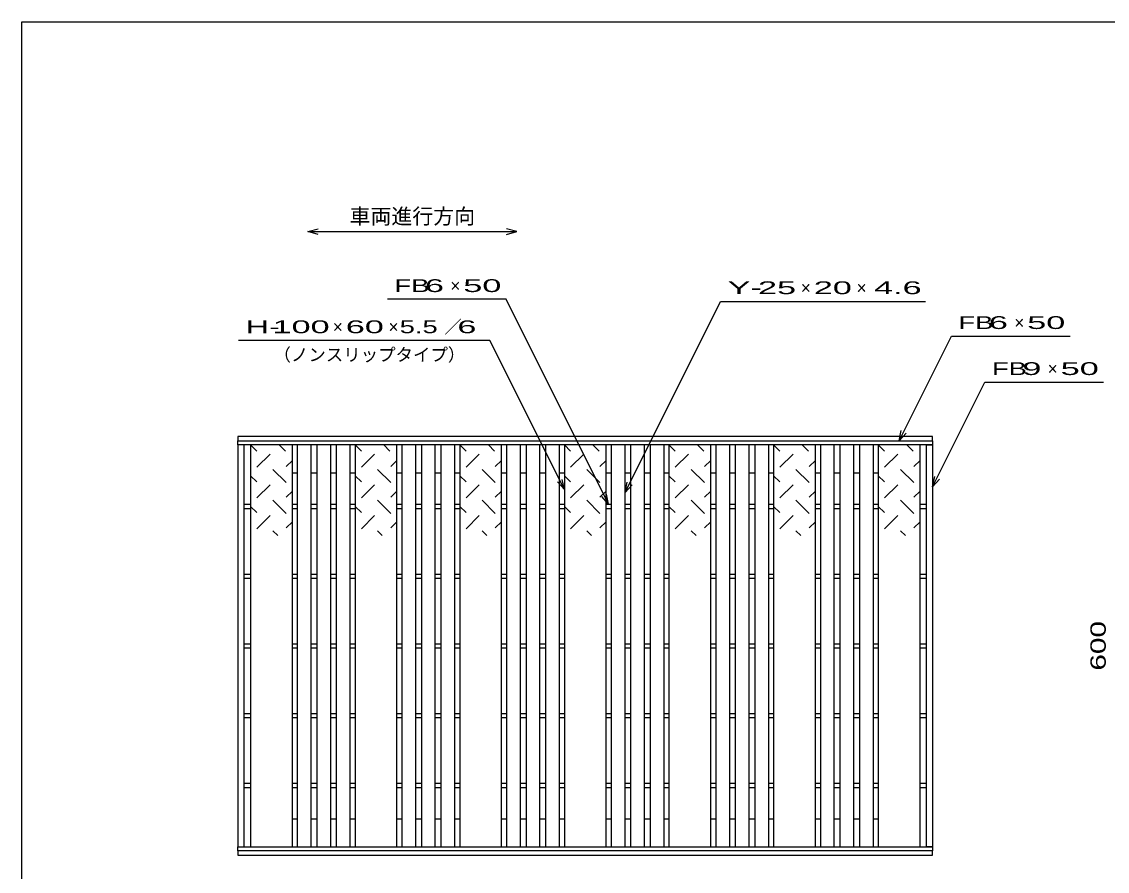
# Model space of a CAD drawing. Units: millimetres at full size, sheet at 1:10; details may follow other scales. Extents: x -1820 to 1736, y -1282 to 1048.
# Drawn here: x -1724 to -168, y -170 to 1048 of the extents above; entities that cross this region are included whole.
import ezdxf
from ezdxf.enums import TextEntityAlignment as Align

# ---------------------------------------------------------------- set-up
doc = ezdxf.new("R2010")
doc.units = ezdxf.units.MM
doc.header["$LTSCALE"] = 10
for name, color, linetype, lineweight in [('CADPAC_LAYER_0000', 150, 'Continuous', 25), ('CADPAC_LAYER_0016', 3, 'Continuous', 25), ('CADPAC_LAYER_0017', 3, 'Continuous', 25), ('CADPAC_LAYER_0022', 4, 'Continuous', 25)]:
    doc.layers.add(name, color=color, linetype=linetype, lineweight=lineweight)
doc.styles.add('ベクトル', font='')
doc.styles.get('ベクトル').set_extended_font_data('ベクトル')

msp = doc.modelspace()

# ---------------------------------------------------------------- linework, layer by layer
at = {"layer": 'CADPAC_LAYER_0000'}
for p, q in [((-1724, -1151.5), (-1724, 1048.5)), ((-1724, 1048.5), (1736, 1048.5))]:
    msp.add_line(p, q, dxfattribs=at)
at = {"layer": 'CADPAC_LAYER_0016'}
for p, q in [((-418, 453.5), (-1414, 453.5)), ((-418, 453.5), (-1414, 453.5)), ((-1414, 447.5), (-418, 447.5)), ((-1414, 441.5), (-1414, 447.5)), ((-418, 441.5), (-1414, 441.5)), ((-1414, 441.5), (-1414, -134.5)), ((-1405, 441.5), (-1414, 441.5)), ((-1405, -134.5), (-1405, 441.5)), ((-1396, 441.5), (-1396, -134.5)), ((-1336, 441.5), (-1396, 441.5)), ((-1387, 432.5), (-1396, 441.5)), ((-1346, 432.5), (-1355, 441.5)), ((-1336, -134.5), (-1336, 441.5)), ((-1329, 441.5), (-1329, -134.5)), ((-1309, 441.5), (-1329, 441.5)), ((-1309, -134.5), (-1309, 441.5)), ((-1301, 441.5), (-1301, -134.5)), ((-1281, 441.5), (-1301, 441.5)), ((-1281, -134.5), (-1281, 441.5)), ((-1273, 441.5), (-1273, -134.5)), ((-1253, 441.5), (-1273, 441.5)), ((-1253, -134.5), (-1253, 441.5)), ((-1246, 441.5), (-1246, -134.5)), ((-1186, 441.5), (-1246, 441.5)), ((-1237, 432.5), (-1246, 441.5)), ((-1196, 432.5), (-1205, 441.5)), ((-1186, -134.5), (-1186, 441.5)), ((-1179, 441.5), (-1179, -134.5)), ((-1159, 441.5), (-1179, 441.5)), ((-1159, -134.5), (-1159, 441.5)), ((-1151, 441.5), (-1151, -134.5)), ((-1131, 441.5), (-1151, 441.5)), ((-1131, -134.5), (-1131, 441.5)), ((-1123, 441.5), (-1123, -134.5)), ((-1103, 441.5), (-1123, 441.5)), ((-1103, -134.5), (-1103, 441.5)), ((-1096, 441.5), (-1096, -134.5)), ((-1036, 441.5), (-1096, 441.5)), ((-1087, 432.5), (-1096, 441.5)), ((-1046, 432.5), (-1055, 441.5)), ((-1036, -134.5), (-1036, 441.5)), ((-1029, 441.5), (-1029, -134.5)), ((-1009, 441.5), (-1029, 441.5)), ((-1009, -134.5), (-1009, 441.5)), ((-1001, 441.5), (-1001, -134.5)), ((-981, 441.5), (-1001, 441.5)), ((-981, -134.5), (-981, 441.5)), ((-973, 441.5), (-973, -134.5)), ((-953, 441.5), (-973, 441.5)), ((-953, -134.5), (-953, 441.5)), ((-946, 441.5), (-946, -134.5)), ((-886, 441.5), (-946, 441.5)), ((-937, 432.5), (-946, 441.5)), ((-896, 432.5), (-905, 441.5)), ((-886, -134.5), (-886, 441.5)), ((-879, 441.5), (-879, -134.5)), ((-859, 441.5), (-879, 441.5)), ((-859, -134.5), (-859, 441.5)), ((-851, 441.5), (-851, -134.5)), ((-831, 441.5), (-851, 441.5)), ((-831, -134.5), (-831, 441.5)), ((-823, 441.5), (-823, -134.5)), ((-803, 441.5), (-823, 441.5)), ((-803, -134.5), (-803, 441.5)), ((-796, 441.5), (-796, -134.5)), ((-736, 441.5), (-796, 441.5)), ((-787, 432.5), (-796, 441.5)), ((-746, 432.5), (-755, 441.5)), ((-736, -134.5), (-736, 441.5)), ((-729, 441.5), (-729, -134.5)), ((-709, 441.5), (-729, 441.5)), ((-709, -134.5), (-709, 441.5)), ((-701, 441.5), (-701, -134.5)), ((-681, 441.5), (-701, 441.5)), ((-681, -134.5), (-681, 441.5)), ((-673, 441.5), (-673, -134.5)), ((-653, 441.5), (-673, 441.5)), ((-653, -134.5), (-653, 441.5)), ((-646, 441.5), (-646, -134.5)), ((-586, 441.5), (-646, 441.5)), ((-637, 432.5), (-646, 441.5)), ((-596, 432.5), (-605, 441.5)), ((-586, -134.5), (-586, 441.5)), ((-579, 441.5), (-579, -134.5)), ((-559, 441.5), (-579, 441.5)), ((-559, -134.5), (-559, 441.5)), ((-551, 441.5), (-551, -134.5)), ((-531, 441.5), (-551, 441.5)), ((-531, -134.5), (-531, 441.5)), ((-523, 441.5), (-523, -134.5)), ((-503, 441.5), (-523, 441.5)), ((-503, -134.5), (-503, 441.5)), ((-496, 441.5), (-496, -134.5)), ((-436, 441.5), (-496, 441.5)), ((-487, 432.5), (-496, 441.5)), ((-446, 432.5), (-455, 441.5)), ((-436, -134.5), (-436, 441.5)), ((-427, -134.5), (-427, 441.5)), ((-427, 441.5), (-418, 441.5)), ((-418, 447.5), (-418, 441.5)), ((-418, 441.5), (-418, -134.5)), ((-1387, 409.5), (-1368, 428.5)), ((-1237, 409.5), (-1218, 428.5)), ((-1087, 409.5), (-1068, 428.5)), ((-937, 409.5), (-918, 428.5)), ((-787, 409.5), (-768, 428.5)), ((-637, 409.5), (-618, 428.5)), ((-487, 409.5), (-468, 428.5)), ((-1345, 387.5), (-1364, 406.5)), ((-1345, 410.5), (-1336, 419.5)), ((-1195, 387.5), (-1214, 406.5)), ((-1195, 410.5), (-1186, 419.5)), ((-1045, 387.5), (-1064, 406.5)), ((-1045, 410.5), (-1036, 419.5)), ((-895, 387.5), (-914, 406.5)), ((-895, 410.5), (-886, 419.5)), ((-745, 387.5), (-764, 406.5)), ((-745, 410.5), (-736, 419.5)), ((-595, 387.5), (-614, 406.5)), ((-595, 410.5), (-586, 419.5)), ((-445, 387.5), (-464, 406.5)), ((-445, 410.5), (-436, 419.5)), ((-1387, 388.5), (-1396, 397.5)), ((-1336, 401.5), (-1329, 401.5)), ((-1309, 401.5), (-1301, 401.5)), ((-1281, 401.5), (-1273, 401.5)), ((-1253, 401.5), (-1246, 401.5)), ((-1237, 388.5), (-1246, 397.5)), ((-1186, 401.5), (-1179, 401.5)), ((-1159, 401.5), (-1151, 401.5)), ((-1131, 401.5), (-1123, 401.5)), ((-1103, 401.5), (-1096, 401.5)), ((-1087, 388.5), (-1096, 397.5)), ((-1036, 401.5), (-1029, 401.5)), ((-1009, 401.5), (-1001, 401.5)), ((-981, 401.5), (-973, 401.5)), ((-953, 401.5), (-946, 401.5)), ((-937, 388.5), (-946, 397.5)), ((-886, 401.5), (-879, 401.5)), ((-859, 401.5), (-851, 401.5)), ((-831, 401.5), (-823, 401.5)), ((-803, 401.5), (-796, 401.5)), ((-787, 388.5), (-796, 397.5)), ((-736, 401.5), (-729, 401.5)), ((-709, 401.5), (-701, 401.5)), ((-681, 401.5), (-673, 401.5)), ((-653, 401.5), (-646, 401.5)), ((-637, 388.5), (-646, 397.5)), ((-586, 401.5), (-579, 401.5)), ((-559, 401.5), (-551, 401.5)), ((-531, 401.5), (-523, 401.5)), ((-503, 401.5), (-496, 401.5)), ((-487, 388.5), (-496, 397.5)), ((-1387, 365.5), (-1368, 384.5)), ((-1345, 366.5), (-1336, 375.5)), ((-1237, 365.5), (-1218, 384.5)), ((-1195, 366.5), (-1186, 375.5)), ((-1087, 365.5), (-1068, 384.5)), ((-1045, 366.5), (-1036, 375.5)), ((-937, 365.5), (-918, 384.5)), ((-895, 366.5), (-886, 375.5)), ((-787, 365.5), (-768, 384.5)), ((-745, 366.5), (-736, 375.5)), ((-637, 365.5), (-618, 384.5)), ((-595, 366.5), (-586, 375.5)), ((-487, 365.5), (-468, 384.5)), ((-445, 366.5), (-436, 375.5)), ((-1345, 343.5), (-1364, 362.5)), ((-1195, 343.5), (-1214, 362.5)), ((-1045, 343.5), (-1064, 362.5)), ((-895, 343.5), (-914, 362.5)), ((-745, 343.5), (-764, 362.5)), ((-595, 343.5), (-614, 362.5)), ((-445, 343.5), (-464, 362.5)), ((-1405, 356.5), (-1396, 356.5)), ((-1405, 350.5), (-1396, 350.5)), ((-1387, 344.5), (-1396, 353.5)), ((-1336, 356.5), (-1329, 356.5)), ((-1336, 350.5), (-1329, 350.5)), ((-1309, 356.5), (-1301, 356.5)), ((-1309, 350.5), (-1301, 350.5)), ((-1281, 356.5), (-1273, 356.5)), ((-1281, 350.5), (-1273, 350.5)), ((-1253, 356.5), (-1246, 356.5)), ((-1253, 350.5), (-1246, 350.5)), ((-1237, 344.5), (-1246, 353.5)), ((-1186, 356.5), (-1179, 356.5)), ((-1186, 350.5), (-1179, 350.5)), ((-1159, 356.5), (-1151, 356.5)), ((-1159, 350.5), (-1151, 350.5)), ((-1131, 356.5), (-1123, 356.5)), ((-1131, 350.5), (-1123, 350.5)), ((-1103, 356.5), (-1096, 356.5)), ((-1103, 350.5), (-1096, 350.5)), ((-1087, 344.5), (-1096, 353.5)), ((-1036, 356.5), (-1029, 356.5)), ((-1036, 350.5), (-1029, 350.5)), ((-1009, 356.5), (-1001, 356.5)), ((-1009, 350.5), (-1001, 350.5)), ((-981, 356.5), (-973, 356.5)), ((-981, 350.5), (-973, 350.5)), ((-953, 356.5), (-946, 356.5)), ((-953, 350.5), (-946, 350.5)), ((-937, 344.5), (-946, 353.5)), ((-886, 356.5), (-879, 356.5)), ((-886, 350.5), (-879, 350.5)), ((-859, 356.5), (-851, 356.5)), ((-859, 350.5), (-851, 350.5)), ((-831, 356.5), (-823, 356.5)), ((-831, 350.5), (-823, 350.5)), ((-803, 356.5), (-796, 356.5)), ((-803, 350.5), (-796, 350.5)), ((-787, 344.5), (-796, 353.5)), ((-736, 356.5), (-729, 356.5)), ((-736, 350.5), (-729, 350.5)), ((-709, 356.5), (-701, 356.5)), ((-709, 350.5), (-701, 350.5)), ((-681, 356.5), (-673, 356.5)), ((-681, 350.5), (-673, 350.5)), ((-653, 356.5), (-646, 356.5)), ((-653, 350.5), (-646, 350.5)), ((-637, 344.5), (-646, 353.5)), ((-586, 356.5), (-579, 356.5)), ((-586, 350.5), (-579, 350.5)), ((-559, 356.5), (-551, 356.5)), ((-559, 350.5), (-551, 350.5)), ((-531, 356.5), (-523, 356.5)), ((-531, 350.5), (-523, 350.5)), ((-503, 356.5), (-496, 356.5)), ((-503, 350.5), (-496, 350.5)), ((-487, 344.5), (-496, 353.5)), ((-436, 356.5), (-427, 356.5)), ((-436, 350.5), (-427, 350.5)), ((-1387, 321.5), (-1368, 340.5)), ((-1345, 322.5), (-1336, 331.5)), ((-1237, 321.5), (-1218, 340.5)), ((-1195, 322.5), (-1186, 331.5)), ((-1087, 321.5), (-1068, 340.5)), ((-1045, 322.5), (-1036, 331.5)), ((-937, 321.5), (-918, 340.5)), ((-895, 322.5), (-886, 331.5)), ((-787, 321.5), (-768, 340.5)), ((-745, 322.5), (-736, 331.5)), ((-637, 321.5), (-618, 340.5)), ((-595, 322.5), (-586, 331.5)), ((-487, 321.5), (-468, 340.5)), ((-445, 322.5), (-436, 331.5)), ((-1357, 311.5), (-1364, 318.5)), ((-1207, 311.5), (-1214, 318.5)), ((-1057, 311.5), (-1064, 318.5)), ((-907, 311.5), (-914, 318.5)), ((-757, 311.5), (-764, 318.5)), ((-607, 311.5), (-614, 318.5)), ((-457, 311.5), (-464, 318.5)), ((-1405, 256.5), (-1396, 256.5)), ((-1405, 250.5), (-1396, 250.5)), ((-1336, 256.5), (-1329, 256.5)), ((-1336, 250.5), (-1329, 250.5)), ((-1309, 256.5), (-1301, 256.5)), ((-1309, 250.5), (-1301, 250.5)), ((-1281, 256.5), (-1273, 256.5)), ((-1281, 250.5), (-1273, 250.5)), ((-1253, 256.5), (-1246, 256.5)), ((-1253, 250.5), (-1246, 250.5)), ((-1186, 256.5), (-1179, 256.5)), ((-1186, 250.5), (-1179, 250.5)), ((-1159, 256.5), (-1151, 256.5)), ((-1159, 250.5), (-1151, 250.5)), ((-1131, 256.5), (-1123, 256.5)), ((-1131, 250.5), (-1123, 250.5)), ((-1103, 256.5), (-1096, 256.5)), ((-1103, 250.5), (-1096, 250.5)), ((-1036, 256.5), (-1029, 256.5)), ((-1036, 250.5), (-1029, 250.5)), ((-1009, 256.5), (-1001, 256.5)), ((-1009, 250.5), (-1001, 250.5)), ((-981, 256.5), (-973, 256.5)), ((-981, 250.5), (-973, 250.5)), ((-953, 256.5), (-946, 256.5)), ((-953, 250.5), (-946, 250.5)), ((-886, 256.5), (-879, 256.5)), ((-886, 250.5), (-879, 250.5)), ((-859, 256.5), (-851, 256.5)), ((-859, 250.5), (-851, 250.5)), ((-831, 256.5), (-823, 256.5)), ((-831, 250.5), (-823, 250.5)), ((-803, 256.5), (-796, 256.5)), ((-803, 250.5), (-796, 250.5)), ((-736, 256.5), (-729, 256.5)), ((-736, 250.5), (-729, 250.5)), ((-709, 256.5), (-701, 256.5)), ((-709, 250.5), (-701, 250.5)), ((-681, 256.5), (-673, 256.5)), ((-681, 250.5), (-673, 250.5)), ((-653, 256.5), (-646, 256.5)), ((-653, 250.5), (-646, 250.5)), ((-586, 256.5), (-579, 256.5)), ((-586, 250.5), (-579, 250.5)), ((-559, 256.5), (-551, 256.5)), ((-559, 250.5), (-551, 250.5)), ((-531, 256.5), (-523, 256.5)), ((-531, 250.5), (-523, 250.5)), ((-503, 256.5), (-496, 256.5)), ((-503, 250.5), (-496, 250.5)), ((-436, 256.5), (-427, 256.5)), ((-436, 250.5), (-427, 250.5)), ((-1405, 156.5), (-1396, 156.5)), ((-1336, 156.5), (-1329, 156.5)), ((-1309, 156.5), (-1301, 156.5)), ((-1281, 156.5), (-1273, 156.5)), ((-1253, 156.5), (-1246, 156.5)), ((-1186, 156.5), (-1179, 156.5)), ((-1159, 156.5), (-1151, 156.5)), ((-1131, 156.5), (-1123, 156.5)), ((-1103, 156.5), (-1096, 156.5)), ((-1036, 156.5), (-1029, 156.5)), ((-1009, 156.5), (-1001, 156.5)), ((-981, 156.5), (-973, 156.5)), ((-953, 156.5), (-946, 156.5)), ((-886, 156.5), (-879, 156.5)), ((-859, 156.5), (-851, 156.5)), ((-831, 156.5), (-823, 156.5)), ((-803, 156.5), (-796, 156.5)), ((-736, 156.5), (-729, 156.5)), ((-709, 156.5), (-701, 156.5)), ((-681, 156.5), (-673, 156.5)), ((-653, 156.5), (-646, 156.5)), ((-586, 156.5), (-579, 156.5)), ((-559, 156.5), (-551, 156.5)), ((-531, 156.5), (-523, 156.5)), ((-503, 156.5), (-496, 156.5)), ((-436, 156.5), (-427, 156.5)), ((-1405, 150.5), (-1396, 150.5)), ((-1336, 150.5), (-1329, 150.5)), ((-1309, 150.5), (-1301, 150.5)), ((-1281, 150.5), (-1273, 150.5)), ((-1253, 150.5), (-1246, 150.5)), ((-1186, 150.5), (-1179, 150.5)), ((-1159, 150.5), (-1151, 150.5)), ((-1131, 150.5), (-1123, 150.5)), ((-1103, 150.5), (-1096, 150.5)), ((-1036, 150.5), (-1029, 150.5)), ((-1009, 150.5), (-1001, 150.5)), ((-981, 150.5), (-973, 150.5)), ((-953, 150.5), (-946, 150.5)), ((-886, 150.5), (-879, 150.5)), ((-859, 150.5), (-851, 150.5)), ((-831, 150.5), (-823, 150.5)), ((-803, 150.5), (-796, 150.5)), ((-736, 150.5), (-729, 150.5)), ((-709, 150.5), (-701, 150.5)), ((-681, 150.5), (-673, 150.5)), ((-653, 150.5), (-646, 150.5)), ((-586, 150.5), (-579, 150.5)), ((-559, 150.5), (-551, 150.5)), ((-531, 150.5), (-523, 150.5)), ((-503, 150.5), (-496, 150.5)), ((-436, 150.5), (-427, 150.5)), ((-1405, 56.5), (-1396, 56.5)), ((-1405, 50.5), (-1396, 50.5)), ((-1336, 56.5), (-1329, 56.5)), ((-1336, 50.5), (-1329, 50.5)), ((-1309, 56.5), (-1301, 56.5)), ((-1309, 50.5), (-1301, 50.5)), ((-1281, 56.5), (-1273, 56.5)), ((-1281, 50.5), (-1273, 50.5)), ((-1253, 56.5), (-1246, 56.5)), ((-1253, 50.5), (-1246, 50.5)), ((-1186, 56.5), (-1179, 56.5)), ((-1186, 50.5), (-1179, 50.5)), ((-1159, 56.5), (-1151, 56.5)), ((-1159, 50.5), (-1151, 50.5)), ((-1131, 56.5), (-1123, 56.5)), ((-1131, 50.5), (-1123, 50.5)), ((-1103, 56.5), (-1096, 56.5)), ((-1103, 50.5), (-1096, 50.5)), ((-1036, 56.5), (-1029, 56.5)), ((-1036, 50.5), (-1029, 50.5)), ((-1009, 56.5), (-1001, 56.5)), ((-1009, 50.5), (-1001, 50.5)), ((-981, 56.5), (-973, 56.5)), ((-981, 50.5), (-973, 50.5)), ((-953, 56.5), (-946, 56.5)), ((-953, 50.5), (-946, 50.5)), ((-886, 56.5), (-879, 56.5)), ((-886, 50.5), (-879, 50.5)), ((-859, 56.5), (-851, 56.5)), ((-859, 50.5), (-851, 50.5)), ((-831, 56.5), (-823, 56.5)), ((-831, 50.5), (-823, 50.5)), ((-803, 56.5), (-796, 56.5)), ((-803, 50.5), (-796, 50.5)), ((-736, 56.5), (-729, 56.5)), ((-736, 50.5), (-729, 50.5)), ((-709, 56.5), (-701, 56.5)), ((-709, 50.5), (-701, 50.5)), ((-681, 56.5), (-673, 56.5)), ((-681, 50.5), (-673, 50.5)), ((-653, 56.5), (-646, 56.5)), ((-653, 50.5), (-646, 50.5)), ((-586, 56.5), (-579, 56.5)), ((-586, 50.5), (-579, 50.5)), ((-559, 56.5), (-551, 56.5)), ((-559, 50.5), (-551, 50.5)), ((-531, 56.5), (-523, 56.5)), ((-531, 50.5), (-523, 50.5)), ((-503, 56.5), (-496, 56.5)), ((-503, 50.5), (-496, 50.5)), ((-436, 56.5), (-427, 56.5)), ((-436, 50.5), (-427, 50.5)), ((-1405, -43.5), (-1396, -43.5)), ((-1336, -43.5), (-1329, -43.5)), ((-1309, -43.5), (-1301, -43.5)), ((-1281, -43.5), (-1273, -43.5)), ((-1253, -43.5), (-1246, -43.5)), ((-1186, -43.5), (-1179, -43.5)), ((-1159, -43.5), (-1151, -43.5)), ((-1131, -43.5), (-1123, -43.5)), ((-1103, -43.5), (-1096, -43.5)), ((-1036, -43.5), (-1029, -43.5)), ((-1009, -43.5), (-1001, -43.5)), ((-981, -43.5), (-973, -43.5)), ((-953, -43.5), (-946, -43.5)), ((-886, -43.5), (-879, -43.5)), ((-859, -43.5), (-851, -43.5)), ((-831, -43.5), (-823, -43.5)), ((-803, -43.5), (-796, -43.5)), ((-736, -43.5), (-729, -43.5)), ((-709, -43.5), (-701, -43.5)), ((-681, -43.5), (-673, -43.5)), ((-653, -43.5), (-646, -43.5)), ((-586, -43.5), (-579, -43.5)), ((-559, -43.5), (-551, -43.5)), ((-531, -43.5), (-523, -43.5)), ((-503, -43.5), (-496, -43.5)), ((-436, -43.5), (-427, -43.5)), ((-1405, -49.5), (-1396, -49.5)), ((-1336, -49.5), (-1329, -49.5)), ((-1309, -49.5), (-1301, -49.5)), ((-1281, -49.5), (-1273, -49.5)), ((-1253, -49.5), (-1246, -49.5)), ((-1186, -49.5), (-1179, -49.5)), ((-1159, -49.5), (-1151, -49.5)), ((-1131, -49.5), (-1123, -49.5)), ((-1103, -49.5), (-1096, -49.5)), ((-1036, -49.5), (-1029, -49.5)), ((-1009, -49.5), (-1001, -49.5)), ((-981, -49.5), (-973, -49.5)), ((-953, -49.5), (-946, -49.5)), ((-886, -49.5), (-879, -49.5)), ((-859, -49.5), (-851, -49.5)), ((-831, -49.5), (-823, -49.5)), ((-803, -49.5), (-796, -49.5)), ((-736, -49.5), (-729, -49.5)), ((-709, -49.5), (-701, -49.5)), ((-681, -49.5), (-673, -49.5)), ((-653, -49.5), (-646, -49.5)), ((-586, -49.5), (-579, -49.5)), ((-559, -49.5), (-551, -49.5)), ((-531, -49.5), (-523, -49.5)), ((-503, -49.5), (-496, -49.5)), ((-436, -49.5), (-427, -49.5)), ((-1336, -94.5), (-1329, -94.5)), ((-1309, -94.5), (-1301, -94.5)), ((-1281, -94.5), (-1273, -94.5)), ((-1253, -94.5), (-1246, -94.5)), ((-1186, -94.5), (-1179, -94.5)), ((-1159, -94.5), (-1151, -94.5)), ((-1131, -94.5), (-1123, -94.5)), ((-1103, -94.5), (-1096, -94.5)), ((-1036, -94.5), (-1029, -94.5)), ((-1009, -94.5), (-1001, -94.5)), ((-981, -94.5), (-973, -94.5)), ((-953, -94.5), (-946, -94.5)), ((-886, -94.5), (-879, -94.5)), ((-859, -94.5), (-851, -94.5)), ((-831, -94.5), (-823, -94.5)), ((-803, -94.5), (-796, -94.5)), ((-736, -94.5), (-729, -94.5)), ((-709, -94.5), (-701, -94.5)), ((-681, -94.5), (-673, -94.5)), ((-653, -94.5), (-646, -94.5)), ((-586, -94.5), (-579, -94.5)), ((-559, -94.5), (-551, -94.5)), ((-531, -94.5), (-523, -94.5)), ((-503, -94.5), (-496, -94.5)), ((-1414, -134.5), (-418, -134.5)), ((-1414, -140.5), (-1414, -134.5)), ((-1414, -134.5), (-1405, -134.5)), ((-1396, -134.5), (-1336, -134.5)), ((-1329, -134.5), (-1309, -134.5)), ((-1301, -134.5), (-1281, -134.5)), ((-1273, -134.5), (-1253, -134.5)), ((-1246, -134.5), (-1186, -134.5)), ((-1179, -134.5), (-1159, -134.5)), ((-1151, -134.5), (-1131, -134.5)), ((-1123, -134.5), (-1103, -134.5)), ((-1096, -134.5), (-1036, -134.5)), ((-1029, -134.5), (-1009, -134.5)), ((-1001, -134.5), (-981, -134.5)), ((-973, -134.5), (-953, -134.5)), ((-946, -134.5), (-886, -134.5)), ((-879, -134.5), (-859, -134.5)), ((-851, -134.5), (-831, -134.5)), ((-823, -134.5), (-803, -134.5)), ((-796, -134.5), (-736, -134.5)), ((-729, -134.5), (-709, -134.5)), ((-701, -134.5), (-681, -134.5)), ((-673, -134.5), (-653, -134.5)), ((-646, -134.5), (-586, -134.5)), ((-579, -134.5), (-559, -134.5)), ((-551, -134.5), (-531, -134.5)), ((-523, -134.5), (-503, -134.5)), ((-496, -134.5), (-436, -134.5)), ((-418, -134.5), (-427, -134.5)), ((-418, -134.5), (-418, -140.5)), ((-418, -140.5), (-1414, -140.5)), ((-418, -140.5), (-1414, -140.5))]:
    msp.add_line(p, q, dxfattribs=at)
at = {"layer": 'CADPAC_LAYER_0017'}
for p, q in [((-1414, 453.5), (-1414, 447.5)), ((-418, 453.5), (-1414, 453.5)), ((-418, 447.5), (-418, 453.5)), ((-1414, 447.5), (-418, 447.5)), ((-1414, -140.5), (-1414, -146.5)), ((-418, -140.5), (-1414, -140.5)), ((-1414, -146.5), (-418, -146.5)), ((-418, -146.5), (-418, -140.5))]:
    msp.add_line(p, q, dxfattribs=at)
at = {"layer": 'CADPAC_LAYER_0022'}
for p, q in [((-1314, 747.5), (-1299, 751.5)), ((-1299, 743.5), (-1314, 747.5)), ((-1314, 747.5), (-1014, 747.5)), ((-1014, 747.5), (-1029, 751.5)), ((-1029, 743.5), (-1014, 747.5)), ((-1029.5, 650.5), (-1199.5, 650.5)), ((-882.5, 356.5), (-1029.5, 650.5)), ((-859, 373.5), (-722, 647.5)), ((-722, 647.5), (-428.16, 647.5)), ((-1053, 591.5), (-1413, 591.5)), ((-946, 377.5), (-1053, 591.5)), ((-466, 447.5), (-391, 597.5)), ((-391, 597.5), (-221, 597.5)), ((-418, 381.5), (-343, 531.5)), ((-343, 531.5), (-173, 531.5)), ((-466, 447.5), (-463, 462.1)), ((-466, 447.5), (-456, 458.5)), ((-946, 377.5), (-949, 392.1)), ((-418, 381.5), (-415, 396.1)), ((-418, 381.5), (-408, 392.5)), ((-946, 377.5), (-956, 388.5)), ((-859, 373.5), (-856, 388.1)), ((-859, 373.5), (-849, 384.5)), ((-882.5, 356.5), (-892.5, 367.5)), ((-882.5, 356.5), (-885.5, 371.1))]:
    msp.add_line(p, q, dxfattribs=at)

# ---------------------------------------------------------------- texts
at = {"layer": 'CADPAC_LAYER_0022', "color": 2, "style": 'ベクトル'}
for s, height, p in [('車両進行方向', 21.99, (-1254, 769.5)), ('×', 18.33, (-1109.5, 670)), ('×', 18.33, (-607, 667)), ('×', 18.33, (-527, 667)), ('／', 18.33, (-1118, 611)), ('×', 18.33, (-301, 617)), ('×', 18.33, (-1278, 611)), ('×', 18.33, (-1198, 611)), ('（ノンスリップタイプ）', 18.33, (-1363, 571)), ('×', 18.33, (-253, 551))]:
    msp.add_text(s, height=height, dxfattribs=at).set_placement(p, align=Align.MIDDLE_LEFT)
for s, width, p in [('FB', 1.6, (-1189.5, 670)), (' 6 ', 2, (-1159.5, 670)), (' 50 ', 2, (-1104.5, 670)), ('Y-', 2, (-712, 667)), (' 25 ', 2, (-682, 667)), (' 20 ', 2, (-602, 667)), ('4.6', 2, (-502, 667)), ('FB', 1.6, (-381, 617)), (' 6 ', 2, (-351, 617)), (' 50 ', 2, (-296, 617)), ('H-', 1.9, (-1403, 611)), (' 100 ', 2, (-1378, 611)), (' 60 ', 2, (-1273, 611)), (' 5.5 ', 1.6, (-1193, 611)), (' 6 ', 2, (-1113, 611)), (' 9 ', 2, (-303, 551)), (' 50 ', 2, (-248, 551)), ('FB', 1.6, (-333, 551))]:
    msp.add_text(s, height=18.33, dxfattribs=dict(at, width=width)).set_placement(p, align=Align.MIDDLE_LEFT)
at = {"layer": 'CADPAC_LAYER_0022', "style": 'ベクトル', "width": 1.45}
msp.add_text('600', height=21.99, rotation=90, dxfattribs=at).set_placement((-163.22, 153.5), align=Align.BOTTOM_CENTER)

doc.saveas('drawing.dxf')
